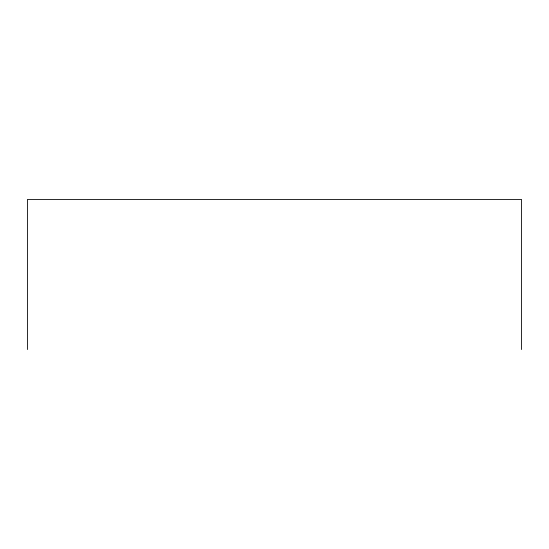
<?xml version="1.0" encoding="UTF-8"?>
<svg xmlns="http://www.w3.org/2000/svg" width="549" height="549" viewBox="0 0 549 549"><rect width="100%" height="100%" fill="white"/><g stroke="black" fill="none" stroke-linecap="round" stroke-linejoin="round"><path stroke-width="0.82" d="M521.55 349.535L521.55 199.465L27.45 199.465L27.45 349.535"/></g></svg>
